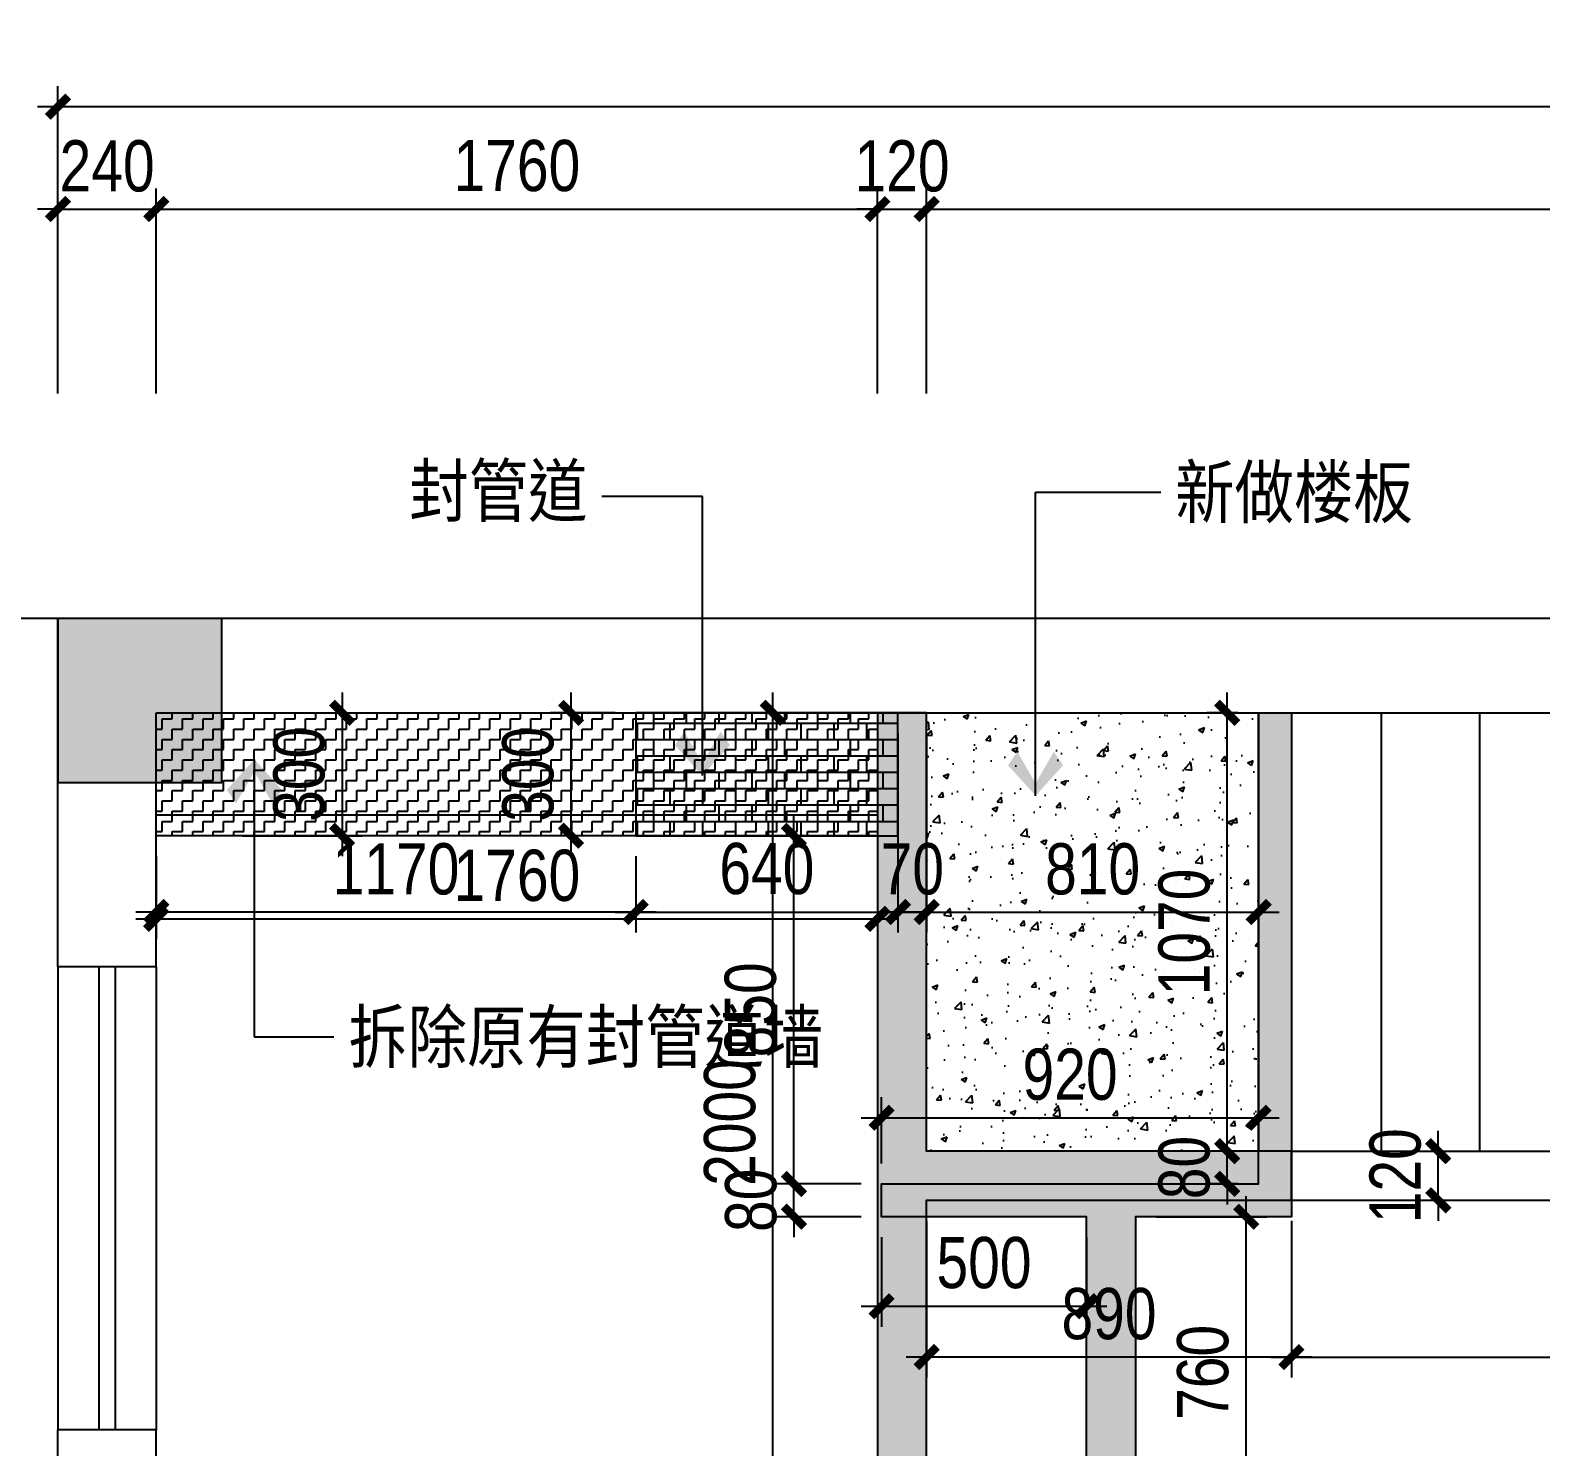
# Model space of a CAD drawing. Extents: x 160245 to 405305, y -111140 to 232735.
# Drawn here: x 392517 to 396203, y 81212 to 84670 of the extents above; entities that cross this region are included whole.
import ezdxf

# ---------------------------------------------------------------- set-up
doc = ezdxf.new("R2010")
doc.units = 0
doc.header["$LTSCALE"] = 10
doc.header["$MEASUREMENT"] = 0
doc.layers.get('Defpoints').update_dxf_attribs({"color": 229})
for name, color, linetype in [('P-N wall 新建隔墙', 241, 'Continuous'), ('P-N wall 新建隔墙2', 241, 'Continuous'), ('P-O wall 原始墙体', 245, 'Continuous'), ('P-O wall 拆除墙体', 245, 'Continuous'), ('P-o 原建筑尺寸', 8, 'Continuous'), ('P-Stair 楼梯（原建筑设备）', 159, 'Continuous'), ('P-window 窗', 107, 'Continuous')]:
    doc.layers.add(name, color=color, linetype=linetype)
doc.styles.add('PDC DIM', font='PMingLiU-ExtB.ttf', dxfattribs={"width": 0.85})
doc.dimstyles.new('PDC-A2', dxfattribs={"dimscale": 0, "dimtxt": 2.5, "dimasz": 1, "dimexe": 1, "dimexo": 1, "dimgap": 0.7, "dimtad": 1, "dimdec": 0, "dimtxsty": 'PDC DIM', "dimblk": 'ARCHTICK', "dimcen": 1, "dimdle": 1, "dimclrd": 8, "dimclre": 8, "dimclrt": 9, "dimadec": 0, "dimazin": 0, "dimtfac": 1, "dimtdec": 0, "dimtix": 1, "dimtmove": 2, "dimatfit": 3, "dimldrblk": 'PDC A2 T R', "dimfxl": 10, "dimfxlon": 1, "dimarcsym": 0})
pattern_1 = [(0, (9438.613, 385738.773), (25, 25), [25, -25]), (90, (9463.613, 385738.773), (-25, 25), [25, -25])]
pattern_2 = [(0, (9438.613, 385738.773), (0, 40), []), (90, (9438.613, 385738.773), (-40, 40), [40, -40])]

# ---------------------------------------------------------------- blocks, each defined once
blk = doc.blocks.new('_ArchTick')
at = {"color": 0, "linetype": 'ByBlock', "const_width": 0.4}
blk.add_lwpolyline([(-0.5, -0.5), (0.5, 0.5)], dxfattribs=at)
blk = doc.blocks.new('*D1598')
at = {"layer": 'Defpoints', "color": 0}
for p in [(392824.6, 84233.6), (392584.6, 83733.6), (392824.6, 83733.6)]:
    blk.add_point(p, dxfattribs=at)
at = {"layer": 'P-o 原建筑尺寸', "color": 8, "lineweight": -2}
for p, q in [((392584.6, 83783.6), (392584.6, 84283.6)), ((392824.6, 83783.6), (392824.6, 84283.6)), ((392584.6, 84233.6), (392534.6, 84233.6)), ((392584.6, 84233.6), (392824.6, 84233.6)), ((392824.6, 84233.6), (392874.6, 84233.6))]:
    blk.add_line(p, q, dxfattribs=at)
at = {"layer": 'P-o 原建筑尺寸', "color": 8, "lineweight": -2, "xscale": 50, "yscale": 50, "zscale": 50}
blk.add_blockref('_ArchTick', (392584.6, 84233.6), dxfattribs=at)
at = {"layer": 'P-o 原建筑尺寸', "color": 8, "lineweight": -2, "xscale": 50, "yscale": 50, "zscale": 50, "rotation": 180}
blk.add_blockref('_ArchTick', (392824.6, 84233.6), dxfattribs=at)
at = {"layer": 'P-o 原建筑尺寸', "color": 9, "insert": (392704.6, 84338.2), "char_height": 125, "attachment_point": 5, "style": 'PDC DIM'}
blk.add_mtext('240', dxfattribs=at)
blk = doc.blocks.new('PDC A2 T R')
at = {"color": 0, "linetype": 'ByBlock'}
blk.add_line((0, 0), (-2, 0), dxfattribs=at)
for points in [[(-2.147, 0.886), (-1.491, 1.345), (-0.6, 0), (0, 0)], [(-2.147, -0.886), (-1.491, -1.345), (-0.6, 0), (0, 0)]]:
    blk.add_solid(points, dxfattribs=at)
blk = doc.blocks.new('*D1599')
at = {"layer": 'Defpoints', "color": 0}
for p in [(394584.6, 84233.6), (392824.6, 83733.6), (394584.6, 83733.6)]:
    blk.add_point(p, dxfattribs=at)
at = {"layer": 'P-o 原建筑尺寸', "color": 8, "lineweight": -2}
for p, q in [((392824.6, 83783.6), (392824.6, 84283.6)), ((394584.6, 83783.6), (394584.6, 84283.6)), ((392774.6, 84233.6), (394634.6, 84233.6))]:
    blk.add_line(p, q, dxfattribs=at)
at = {"layer": 'P-o 原建筑尺寸', "color": 8, "lineweight": -2, "xscale": 50, "yscale": 50, "zscale": 50, "rotation": 180}
blk.add_blockref('_ArchTick', (392824.6, 84233.6), dxfattribs=at)
at = {"layer": 'P-o 原建筑尺寸', "color": 8, "lineweight": -2, "xscale": 50, "yscale": 50, "zscale": 50}
blk.add_blockref('_ArchTick', (394584.6, 84233.6), dxfattribs=at)
at = {"layer": 'P-o 原建筑尺寸', "color": 9, "insert": (393704.6, 84339), "char_height": 125, "attachment_point": 5, "style": 'PDC DIM'}
blk.add_mtext('1760', dxfattribs=at)
blk = doc.blocks.new('*D1600')
at = {"layer": 'Defpoints', "color": 0}
for p in [(394704.6, 84233.6), (394584.6, 83733.6), (394704.6, 83733.6)]:
    blk.add_point(p, dxfattribs=at)
at = {"layer": 'P-o 原建筑尺寸', "color": 8, "lineweight": -2}
for p, q in [((394584.6, 83783.6), (394584.6, 84283.6)), ((394704.6, 83783.6), (394704.6, 84283.6)), ((394584.6, 84233.6), (394534.6, 84233.6)), ((394584.6, 84233.6), (394704.6, 84233.6)), ((394704.6, 84233.6), (394754.6, 84233.6))]:
    blk.add_line(p, q, dxfattribs=at)
at = {"layer": 'P-o 原建筑尺寸', "color": 8, "lineweight": -2, "xscale": 50, "yscale": 50, "zscale": 50}
blk.add_blockref('_ArchTick', (394584.6, 84233.6), dxfattribs=at)
at = {"layer": 'P-o 原建筑尺寸', "color": 8, "lineweight": -2, "xscale": 50, "yscale": 50, "zscale": 50, "rotation": 180}
blk.add_blockref('_ArchTick', (394704.6, 84233.6), dxfattribs=at)
at = {"layer": 'P-o 原建筑尺寸', "color": 9, "insert": (394644.6, 84338.2), "char_height": 125, "attachment_point": 5, "style": 'PDC DIM'}
blk.add_mtext('120', dxfattribs=at)
blk = doc.blocks.new('*D1603')
at = {"layer": 'Defpoints', "color": 0}
for p in [(404004.6, 84483.6), (392584.6, 83733.6), (404004.6, 83733.6)]:
    blk.add_point(p, dxfattribs=at)
at = {"layer": 'P-o 原建筑尺寸', "color": 8, "lineweight": -2}
for p, q in [((392584.6, 83983.6), (392584.6, 84533.6)), ((404004.6, 83983.6), (404004.6, 84533.6)), ((392534.6, 84483.6), (404054.6, 84483.6))]:
    blk.add_line(p, q, dxfattribs=at)
at = {"layer": 'P-o 原建筑尺寸', "color": 8, "lineweight": -2, "xscale": 50, "yscale": 50, "zscale": 50, "rotation": 180}
blk.add_blockref('_ArchTick', (392584.6, 84483.6), dxfattribs=at)
at = {"layer": 'P-o 原建筑尺寸', "color": 8, "lineweight": -2, "xscale": 50, "yscale": 50, "zscale": 50}
blk.add_blockref('_ArchTick', (404004.6, 84483.6), dxfattribs=at)
at = {"layer": 'P-o 原建筑尺寸', "color": 9, "insert": (398294.6, 84588.2), "char_height": 125, "attachment_point": 5, "style": 'PDC DIM'}
blk.add_mtext('11420', dxfattribs=at)
blk = doc.blocks.new('*D1618')
at = {"layer": 'Defpoints', "color": 0}
for p in [(399264.6, 84233.6), (394704.6, 83733.6), (399264.6, 83733.6)]:
    blk.add_point(p, dxfattribs=at)
at = {"layer": 'P-o 原建筑尺寸', "color": 8, "lineweight": -2}
for p, q in [((394704.6, 83783.6), (394704.6, 84283.6)), ((399264.6, 83783.6), (399264.6, 84283.6)), ((394654.6, 84233.6), (399314.6, 84233.6))]:
    blk.add_line(p, q, dxfattribs=at)
at = {"layer": 'P-o 原建筑尺寸', "color": 8, "lineweight": -2, "xscale": 50, "yscale": 50, "zscale": 50, "rotation": 180}
blk.add_blockref('_ArchTick', (394704.6, 84233.6), dxfattribs=at)
at = {"layer": 'P-o 原建筑尺寸', "color": 8, "lineweight": -2, "xscale": 50, "yscale": 50, "zscale": 50}
blk.add_blockref('_ArchTick', (399264.6, 84233.6), dxfattribs=at)
at = {"layer": 'P-o 原建筑尺寸', "color": 9, "insert": (396984.6, 84339.3), "char_height": 125, "attachment_point": 5, "style": 'PDC DIM'}
blk.add_mtext('4560', dxfattribs=at)
blk = doc.blocks.new('*D1669')
at = {"layer": 'Defpoints', "color": 0}
for p in [(395594.6, 81813.6), (397974.6, 81813.6), (397974.6, 81430.8)]:
    blk.add_point(p, dxfattribs=at)
at = {"layer": 'P-O wall 拆除墙体', "color": 8, "lineweight": -2}
for p, q in [((395594.6, 81763.6), (395594.6, 81380.8)), ((397974.6, 81763.6), (397974.6, 81380.8)), ((395544.6, 81430.8), (398024.6, 81430.8))]:
    blk.add_line(p, q, dxfattribs=at)
at = {"layer": 'P-O wall 拆除墙体', "color": 8, "lineweight": -2, "xscale": 49.99999732048979, "yscale": 49.99999732048979, "zscale": 49.99999732048979, "rotation": 180}
blk.add_blockref('_ArchTick', (395594.6, 81430.8), dxfattribs=at)
at = {"layer": 'P-O wall 拆除墙体', "color": 8, "lineweight": -2, "xscale": 49.99999732048979, "yscale": 49.99999732048979, "zscale": 49.99999732048979}
blk.add_blockref('_ArchTick', (397974.6, 81430.8), dxfattribs=at)
at = {"layer": 'P-O wall 拆除墙体', "color": 9, "insert": (396784.6, 81535.4), "char_height": 125, "attachment_point": 5, "style": 'PDC DIM'}
blk.add_mtext('2380', dxfattribs=at)
blk = doc.blocks.new('*D1670')
at = {"layer": 'Defpoints', "color": 0}
for p in [(394704.6, 81813.6), (395594.6, 81813.6), (394704.6, 81430.8)]:
    blk.add_point(p, dxfattribs=at)
at = {"layer": 'P-O wall 拆除墙体', "color": 8, "lineweight": -2}
for p, q in [((394704.6, 81763.6), (394704.6, 81380.8)), ((395594.6, 81763.6), (395594.6, 81380.8)), ((395644.6, 81430.8), (394654.6, 81430.8))]:
    blk.add_line(p, q, dxfattribs=at)
at = {"layer": 'P-O wall 拆除墙体', "color": 8, "lineweight": -2, "xscale": 49.99999732048979, "yscale": 49.99999732048979, "zscale": 49.99999732048979, "rotation": 180}
blk.add_blockref('_ArchTick', (394704.6, 81430.8), dxfattribs=at)
at = {"layer": 'P-O wall 拆除墙体', "color": 8, "lineweight": -2, "xscale": 49.99999732048979, "yscale": 49.99999732048979, "zscale": 49.99999732048979}
blk.add_blockref('_ArchTick', (395594.6, 81430.8), dxfattribs=at)
at = {"layer": 'P-O wall 拆除墙体', "color": 9, "insert": (395149.6, 81536.2), "char_height": 125, "attachment_point": 5, "style": 'PDC DIM'}
blk.add_mtext('890', dxfattribs=at)
blk = doc.blocks.new('*D1671')
at = {"layer": 'Defpoints', "color": 0}
for p in [(395594.6, 81933.6), (395953.2, 81933.6), (395594.6, 81813.6)]:
    blk.add_point(p, dxfattribs=at)
at = {"layer": 'P-O wall 拆除墙体', "color": 8, "lineweight": -2}
for p, q in [((395953.2, 81933.6), (395953.2, 81983.6)), ((395644.6, 81933.6), (396003.2, 81933.6)), ((395953.2, 81813.6), (395953.2, 81933.6)), ((395644.6, 81813.6), (396003.2, 81813.6)), ((395953.2, 81813.6), (395953.2, 81763.6))]:
    blk.add_line(p, q, dxfattribs=at)
at = {"layer": 'P-O wall 拆除墙体', "color": 8, "lineweight": -2, "xscale": 49.99999732048979, "yscale": 49.99999732048979, "zscale": 49.99999732048979}
for p, rotation in [((395953.2, 81933.6), 270), ((395953.2, 81813.6), 90)]:
    blk.add_blockref('_ArchTick', p, dxfattribs=dict(at, rotation=rotation))
at = {"layer": 'P-O wall 拆除墙体', "color": 9, "insert": (395848.6, 81873.6), "char_height": 125, "attachment_point": 5, "rotation": 90, "style": 'PDC DIM'}
blk.add_mtext('120', dxfattribs=at)
blk = doc.blocks.new('*D1672')
at = {"layer": 'Defpoints', "color": 0}
for p in [(394329.1, 83003.6), (394584.6, 83003.6), (394584.6, 81003.6)]:
    blk.add_point(p, dxfattribs=at)
at = {"layer": 'P-O wall 拆除墙体', "color": 8, "lineweight": -2}
for p, q in [((394329.1, 80953.6), (394329.1, 83053.6)), ((394534.6, 83003.6), (394279.1, 83003.6)), ((394534.6, 81003.6), (394279.1, 81003.6))]:
    blk.add_line(p, q, dxfattribs=at)
at = {"layer": 'P-O wall 拆除墙体', "color": 8, "lineweight": -2, "xscale": 49.99999732048979, "yscale": 49.99999732048979, "zscale": 49.99999732048979}
for p, rotation in [((394329.1, 83003.6), 90), ((394329.1, 81003.6), 270)]:
    blk.add_blockref('_ArchTick', p, dxfattribs=dict(at, rotation=rotation))
at = {"layer": 'P-O wall 拆除墙体', "color": 9, "insert": (394224.5, 82003.6), "char_height": 125, "attachment_point": 5, "rotation": 90, "style": 'PDC DIM'}
blk.add_mtext('2000', dxfattribs=at)
blk = doc.blocks.new('*D1673')
at = {"layer": 'Defpoints', "color": 0}
for p in [(392984.6, 83003.6), (392984.6, 82703.6), (393278, 82703.6)]:
    blk.add_point(p, dxfattribs=at)
at = {"layer": 'P-O wall 拆除墙体', "color": 8, "lineweight": -2}
for p, q in [((393278, 83053.6), (393278, 82653.6)), ((393034.6, 83003.6), (393328, 83003.6)), ((393034.6, 82703.6), (393328, 82703.6))]:
    blk.add_line(p, q, dxfattribs=at)
at = {"layer": 'P-O wall 拆除墙体', "color": 8, "lineweight": -2, "xscale": 49.99999732048979, "yscale": 49.99999732048979, "zscale": 49.99999732048979}
for p, rotation in [((393278, 83003.6), 90), ((393278, 82703.6), 270)]:
    blk.add_blockref('_ArchTick', p, dxfattribs=dict(at, rotation=rotation))
at = {"layer": 'P-O wall 拆除墙体', "color": 9, "insert": (393173.4, 82853.6), "char_height": 125, "attachment_point": 5, "rotation": 90, "style": 'PDC DIM'}
blk.add_mtext('300', dxfattribs=at)
blk = doc.blocks.new('*D1674')
at = {"layer": 'Defpoints', "color": 0}
for p in [(392824.6, 82703.6), (394584.6, 82703.6), (394584.6, 82500.8)]:
    blk.add_point(p, dxfattribs=at)
at = {"layer": 'P-O wall 拆除墙体', "color": 8, "lineweight": -2}
for p, q in [((392824.6, 82653.6), (392824.6, 82450.8)), ((394584.6, 82653.6), (394584.6, 82450.8)), ((392774.6, 82500.8), (394634.6, 82500.8))]:
    blk.add_line(p, q, dxfattribs=at)
at = {"layer": 'P-O wall 拆除墙体', "color": 8, "lineweight": -2, "xscale": 49.99999732048979, "yscale": 49.99999732048979, "zscale": 49.99999732048979, "rotation": 180}
blk.add_blockref('_ArchTick', (392824.6, 82500.8), dxfattribs=at)
at = {"layer": 'P-O wall 拆除墙体', "color": 8, "lineweight": -2, "xscale": 49.99999732048979, "yscale": 49.99999732048979, "zscale": 49.99999732048979}
blk.add_blockref('_ArchTick', (394584.6, 82500.8), dxfattribs=at)
at = {"layer": 'P-O wall 拆除墙体', "color": 9, "insert": (393704.6, 82606.2), "char_height": 125, "attachment_point": 5, "style": 'PDC DIM'}
blk.add_mtext('1760', dxfattribs=at)
blk = doc.blocks.new('*D1747')
at = {"layer": 'Defpoints', "color": 0}
for p in [(395214.6, 81773.6), (395484.4, 81773.6), (395214.6, 81013.6)]:
    blk.add_point(p, dxfattribs=at)
at = {"layer": 'P-N wall 新建隔墙2', "color": 8, "lineweight": -2}
for p, q in [((395484.4, 80963.6), (395484.4, 81823.6)), ((395264.6, 81773.6), (395534.4, 81773.6)), ((395264.6, 81013.6), (395534.4, 81013.6))]:
    blk.add_line(p, q, dxfattribs=at)
at = {"layer": 'P-N wall 新建隔墙2', "color": 8, "lineweight": -2, "xscale": 49.99999732048979, "yscale": 49.99999732048979, "zscale": 49.99999732048979}
for p, rotation in [((395484.4, 81773.6), 90), ((395484.4, 81013.6), 270)]:
    blk.add_blockref('_ArchTick', p, dxfattribs=dict(at, rotation=rotation))
at = {"layer": 'P-N wall 新建隔墙2', "color": 9, "insert": (395379, 81393.6), "char_height": 125, "attachment_point": 5, "rotation": 90, "style": 'PDC DIM'}
blk.add_mtext('760', dxfattribs=at)
blk = doc.blocks.new('*D1753')
at = {"layer": 'Defpoints', "color": 0}
for p in [(394380.7, 82703.6), (394594.6, 82703.6), (394594.6, 81853.6)]:
    blk.add_point(p, dxfattribs=at)
at = {"layer": 'P-N wall 新建隔墙2', "color": 8, "lineweight": -2}
for p, q in [((394380.7, 81803.6), (394380.7, 82753.6)), ((394544.6, 82703.6), (394330.7, 82703.6)), ((394544.6, 81853.6), (394330.7, 81853.6))]:
    blk.add_line(p, q, dxfattribs=at)
at = {"layer": 'P-N wall 新建隔墙2', "color": 8, "lineweight": -2, "xscale": 49.99999732048979, "yscale": 49.99999732048979, "zscale": 49.99999732048979}
for p, rotation in [((394380.7, 82703.6), 90), ((394380.7, 81853.6), 270)]:
    blk.add_blockref('_ArchTick', p, dxfattribs=dict(at, rotation=rotation))
at = {"layer": 'P-N wall 新建隔墙2', "color": 9, "insert": (394275, 82278.6), "char_height": 125, "attachment_point": 5, "rotation": 90, "style": 'PDC DIM'}
blk.add_mtext('850', dxfattribs=at)
blk = doc.blocks.new('*D1754')
at = {"layer": 'Defpoints', "color": 0}
for p in [(393994.6, 82703.6), (394634.6, 82703.6), (394634.6, 82517.4)]:
    blk.add_point(p, dxfattribs=at)
at = {"layer": 'P-N wall 新建隔墙2', "color": 8, "lineweight": -2}
for p, q in [((393994.6, 82653.6), (393994.6, 82467.4)), ((394634.6, 82653.6), (394634.6, 82467.4)), ((393944.6, 82517.4), (394684.6, 82517.4))]:
    blk.add_line(p, q, dxfattribs=at)
at = {"layer": 'P-N wall 新建隔墙2', "color": 8, "lineweight": -2, "xscale": 49.99999732048979, "yscale": 49.99999732048979, "zscale": 49.99999732048979, "rotation": 180}
blk.add_blockref('_ArchTick', (393994.6, 82517.4), dxfattribs=at)
at = {"layer": 'P-N wall 新建隔墙2', "color": 8, "lineweight": -2, "xscale": 49.99999732048979, "yscale": 49.99999732048979, "zscale": 49.99999732048979}
blk.add_blockref('_ArchTick', (394634.6, 82517.4), dxfattribs=at)
at = {"layer": 'P-N wall 新建隔墙2', "color": 9, "insert": (394314.6, 82622.8), "char_height": 125, "attachment_point": 5, "style": 'PDC DIM'}
blk.add_mtext('640', dxfattribs=at)
blk = doc.blocks.new('*D1755')
at = {"layer": 'Defpoints', "color": 0}
for p in [(393836.7, 83003.6), (393994.6, 83003.6), (393994.6, 82703.6)]:
    blk.add_point(p, dxfattribs=at)
at = {"layer": 'P-N wall 新建隔墙2', "color": 8, "lineweight": -2}
for p, q in [((393836.7, 82653.6), (393836.7, 83053.6)), ((393944.6, 83003.6), (393786.7, 83003.6)), ((393944.6, 82703.6), (393786.7, 82703.6))]:
    blk.add_line(p, q, dxfattribs=at)
at = {"layer": 'P-N wall 新建隔墙2', "color": 8, "lineweight": -2, "xscale": 49.99999732048979, "yscale": 49.99999732048979, "zscale": 49.99999732048979}
for p, rotation in [((393836.7, 83003.6), 90), ((393836.7, 82703.6), 270)]:
    blk.add_blockref('_ArchTick', p, dxfattribs=dict(at, rotation=rotation))
at = {"layer": 'P-N wall 新建隔墙2', "color": 9, "insert": (393732.1, 82853.6), "char_height": 125, "attachment_point": 5, "rotation": 90, "style": 'PDC DIM'}
blk.add_mtext('300', dxfattribs=at)
blk = doc.blocks.new('*D1756')
at = {"layer": 'Defpoints', "color": 0}
for p in [(392824.6, 82693.6), (393994.6, 82703.6), (392824.6, 82517.4)]:
    blk.add_point(p, dxfattribs=at)
at = {"layer": 'P-N wall 新建隔墙2', "color": 8, "lineweight": -2}
for p, q in [((393994.6, 82653.6), (393994.6, 82467.4)), ((392824.6, 82643.6), (392824.6, 82467.4)), ((394044.6, 82517.4), (392774.6, 82517.4))]:
    blk.add_line(p, q, dxfattribs=at)
at = {"layer": 'P-N wall 新建隔墙2', "color": 8, "lineweight": -2, "xscale": 49.99999732048979, "yscale": 49.99999732048979, "zscale": 49.99999732048979, "rotation": 180}
blk.add_blockref('_ArchTick', (392824.6, 82517.4), dxfattribs=at)
at = {"layer": 'P-N wall 新建隔墙2', "color": 8, "lineweight": -2, "xscale": 49.99999732048979, "yscale": 49.99999732048979, "zscale": 49.99999732048979}
blk.add_blockref('_ArchTick', (393994.6, 82517.4), dxfattribs=at)
at = {"layer": 'P-N wall 新建隔墙2', "color": 9, "insert": (393409.6, 82622), "char_height": 125, "attachment_point": 5, "style": 'PDC DIM'}
blk.add_mtext('1170', dxfattribs=at)
blk = doc.blocks.new('*D1757')
at = {"layer": 'Defpoints', "color": 0}
for p in [(394704.6, 83003.6), (395514.6, 83003.6), (395514.6, 82517.4)]:
    blk.add_point(p, dxfattribs=at)
at = {"layer": 'P-N wall 新建隔墙2', "color": 8, "lineweight": -2}
for p, q in [((394704.6, 82953.6), (394704.6, 82467.4)), ((395514.6, 82953.6), (395514.6, 82467.4)), ((394654.6, 82517.4), (395564.6, 82517.4))]:
    blk.add_line(p, q, dxfattribs=at)
at = {"layer": 'P-N wall 新建隔墙2', "color": 8, "lineweight": -2, "xscale": 49.99999732048979, "yscale": 49.99999732048979, "zscale": 49.99999732048979, "rotation": 180}
blk.add_blockref('_ArchTick', (394704.6, 82517.4), dxfattribs=at)
at = {"layer": 'P-N wall 新建隔墙2', "color": 8, "lineweight": -2, "xscale": 49.99999732048979, "yscale": 49.99999732048979, "zscale": 49.99999732048979}
blk.add_blockref('_ArchTick', (395514.6, 82517.4), dxfattribs=at)
at = {"layer": 'P-N wall 新建隔墙2', "color": 9, "insert": (395109.6, 82622), "char_height": 125, "attachment_point": 5, "style": 'PDC DIM'}
blk.add_mtext('810', dxfattribs=at)
blk = doc.blocks.new('*D1758')
at = {"layer": 'Defpoints', "color": 0}
for p in [(394634.6, 83003.6), (394704.6, 83003.6), (394634.6, 82517.4)]:
    blk.add_point(p, dxfattribs=at)
at = {"layer": 'P-N wall 新建隔墙2', "color": 8, "lineweight": -2}
for p, q in [((394634.6, 82953.6), (394634.6, 82467.4)), ((394704.6, 82953.6), (394704.6, 82467.4)), ((394634.6, 82517.4), (394584.6, 82517.4)), ((394704.6, 82517.4), (394634.6, 82517.4)), ((394704.6, 82517.4), (394754.6, 82517.4))]:
    blk.add_line(p, q, dxfattribs=at)
at = {"layer": 'P-N wall 新建隔墙2', "color": 8, "lineweight": -2, "xscale": 49.99999732048979, "yscale": 49.99999732048979, "zscale": 49.99999732048979}
blk.add_blockref('_ArchTick', (394634.6, 82517.4), dxfattribs=at)
at = {"layer": 'P-N wall 新建隔墙2', "color": 8, "lineweight": -2, "xscale": 49.99999732048979, "yscale": 49.99999732048979, "zscale": 49.99999732048979, "rotation": 180}
blk.add_blockref('_ArchTick', (394704.6, 82517.4), dxfattribs=at)
at = {"layer": 'P-N wall 新建隔墙2', "color": 9, "insert": (394669.6, 82622), "char_height": 125, "attachment_point": 5, "style": 'PDC DIM'}
blk.add_mtext('70', dxfattribs=at)
blk = doc.blocks.new('*D1759')
at = {"layer": 'Defpoints', "color": 0}
for p in [(395438, 81933.6), (395514.6, 81933.6), (395514.6, 81853.6)]:
    blk.add_point(p, dxfattribs=at)
at = {"layer": 'P-N wall 新建隔墙2', "color": 8, "lineweight": -2}
for p, q in [((395438, 81933.6), (395438, 81983.6)), ((395464.6, 81933.6), (395388, 81933.6)), ((395438, 81853.6), (395438, 81933.6)), ((395464.6, 81853.6), (395388, 81853.6)), ((395438, 81853.6), (395438, 81803.6))]:
    blk.add_line(p, q, dxfattribs=at)
at = {"layer": 'P-N wall 新建隔墙2', "color": 8, "lineweight": -2, "xscale": 49.99999732048979, "yscale": 49.99999732048979, "zscale": 49.99999732048979}
for p, rotation in [((395438, 81933.6), 270), ((395438, 81853.6), 90)]:
    blk.add_blockref('_ArchTick', p, dxfattribs=dict(at, rotation=rotation))
at = {"layer": 'P-N wall 新建隔墙2', "color": 9, "insert": (395333.5, 81893.6), "char_height": 125, "attachment_point": 5, "rotation": 90, "style": 'PDC DIM'}
blk.add_mtext('80', dxfattribs=at)
blk = doc.blocks.new('*D1760')
at = {"layer": 'Defpoints', "color": 0}
for p in [(395438, 83003.6), (395514.6, 83003.6), (395514.6, 81933.6)]:
    blk.add_point(p, dxfattribs=at)
at = {"layer": 'P-N wall 新建隔墙2', "color": 8, "lineweight": -2}
for p, q in [((395438, 81883.6), (395438, 83053.6)), ((395464.6, 83003.6), (395388, 83003.6)), ((395464.6, 81933.6), (395388, 81933.6))]:
    blk.add_line(p, q, dxfattribs=at)
at = {"layer": 'P-N wall 新建隔墙2', "color": 8, "lineweight": -2, "xscale": 49.99999732048979, "yscale": 49.99999732048979, "zscale": 49.99999732048979}
for p, rotation in [((395438, 83003.6), 90), ((395438, 81933.6), 270)]:
    blk.add_blockref('_ArchTick', p, dxfattribs=dict(at, rotation=rotation))
at = {"layer": 'P-N wall 新建隔墙2', "color": 9, "insert": (395333.5, 82468.6), "char_height": 125, "attachment_point": 5, "rotation": 90, "style": 'PDC DIM'}
blk.add_mtext('1070', dxfattribs=at)
blk = doc.blocks.new('*D1761')
at = {"layer": 'Defpoints', "color": 0}
for p in [(395514.6, 82015.2), (394594.6, 81853.6), (395514.6, 81853.6)]:
    blk.add_point(p, dxfattribs=at)
at = {"layer": 'P-N wall 新建隔墙2', "color": 8, "lineweight": -2}
for p, q in [((394594.6, 81903.6), (394594.6, 82065.2)), ((395514.6, 81903.6), (395514.6, 82065.2)), ((394544.6, 82015.2), (395564.6, 82015.2))]:
    blk.add_line(p, q, dxfattribs=at)
at = {"layer": 'P-N wall 新建隔墙2', "color": 8, "lineweight": -2, "xscale": 49.99999732048979, "yscale": 49.99999732048979, "zscale": 49.99999732048979, "rotation": 180}
blk.add_blockref('_ArchTick', (394594.6, 82015.2), dxfattribs=at)
at = {"layer": 'P-N wall 新建隔墙2', "color": 8, "lineweight": -2, "xscale": 49.99999732048979, "yscale": 49.99999732048979, "zscale": 49.99999732048979}
blk.add_blockref('_ArchTick', (395514.6, 82015.2), dxfattribs=at)
at = {"layer": 'P-N wall 新建隔墙2', "color": 9, "insert": (395054.6, 82120.6), "char_height": 125, "attachment_point": 5, "style": 'PDC DIM'}
blk.add_mtext('920', dxfattribs=at)
blk = doc.blocks.new('*D1762')
at = {"layer": 'Defpoints', "color": 0}
for p in [(394594.6, 81773.6), (395094.6, 81773.6), (395094.6, 81555)]:
    blk.add_point(p, dxfattribs=at)
at = {"layer": 'P-N wall 新建隔墙2', "color": 8, "lineweight": -2}
for p, q in [((394594.6, 81723.6), (394594.6, 81505)), ((395094.6, 81723.6), (395094.6, 81505)), ((394544.6, 81555), (395144.6, 81555))]:
    blk.add_line(p, q, dxfattribs=at)
at = {"layer": 'P-N wall 新建隔墙2', "color": 8, "lineweight": -2, "xscale": 49.99999732048979, "yscale": 49.99999732048979, "zscale": 49.99999732048979, "rotation": 180}
blk.add_blockref('_ArchTick', (394594.6, 81555), dxfattribs=at)
at = {"layer": 'P-N wall 新建隔墙2', "color": 8, "lineweight": -2, "xscale": 49.99999732048979, "yscale": 49.99999732048979, "zscale": 49.99999732048979}
blk.add_blockref('_ArchTick', (395094.6, 81555), dxfattribs=at)
at = {"layer": 'P-N wall 新建隔墙2', "color": 9, "insert": (394844.6, 81660.8), "char_height": 125, "attachment_point": 5, "style": 'PDC DIM'}
blk.add_mtext('500', dxfattribs=at)
blk = doc.blocks.new('*D1763')
at = {"layer": 'Defpoints', "color": 0}
for p in [(394380.7, 81853.6), (394594.6, 81853.6), (394594.6, 81773.6)]:
    blk.add_point(p, dxfattribs=at)
at = {"layer": 'P-N wall 新建隔墙2', "color": 8, "lineweight": -2}
for p, q in [((394380.7, 81853.6), (394380.7, 81903.6)), ((394544.6, 81853.6), (394330.7, 81853.6)), ((394380.7, 81773.6), (394380.7, 81853.6)), ((394544.6, 81773.6), (394330.7, 81773.6)), ((394380.7, 81773.6), (394380.7, 81723.6))]:
    blk.add_line(p, q, dxfattribs=at)
at = {"layer": 'P-N wall 新建隔墙2', "color": 8, "lineweight": -2, "xscale": 49.99999732048979, "yscale": 49.99999732048979, "zscale": 49.99999732048979}
for p, rotation in [((394380.7, 81853.6), 270), ((394380.7, 81773.6), 90)]:
    blk.add_blockref('_ArchTick', p, dxfattribs=dict(at, rotation=rotation))
at = {"layer": 'P-N wall 新建隔墙2', "color": 9, "insert": (394276.1, 81813.6), "char_height": 125, "attachment_point": 5, "rotation": 90, "style": 'PDC DIM'}
blk.add_mtext('80', dxfattribs=at)

msp = doc.modelspace()

# ---------------------------------------------------------------- hatches: boundary and pattern name
at = {"layer": 'P-N wall 新建隔墙'}
h = msp.add_hatch(dxfattribs=at)
h.set_pattern_fill('AR-B816', color=250, scale=5)
h.set_pattern_definition(pattern_2)
h.paths.add_polyline_path([(394544.6, 79943.6), (394544.7, 80063.6), (395094.6, 80063.6), (395094.6, 81773.6), (394594.6, 81773.6), (394594.6, 81853.6), (395514.6, 81853.6), (395514.6, 83003.6), (395594.6, 83003.6), (395594.6, 81773.6), (395214.6, 81773.6), (395214.6, 81013.6), (395314.6, 81013.6), (395314.6, 80893.6), (395214.6, 80893.6), (395214.6, 79893.6), (395094.6, 79893.6), (395094.6, 79943.6)])
h.paths.add_polyline_path([(397974.6, 80893.6), (396014.3, 80893.6), (396014.3, 81013.6), (397974.6, 81013.6)])
h.paths.add_polyline_path([(392824.6, 79943.6), (393794.7, 79943.6), (393794.7, 80063.6), (392824.6, 80063.6)])
h.paths.add_polyline_path([(395214.6, 79093.6), (395094.6, 79093.6), (395094.6, 77233.6), (395214.6, 77233.6)])
h.paths.add_polyline_path([(398364.6, 81013.6), (398254.6, 81013.6), (398254.6, 80893.6), (398364.6, 80893.6)])
h = msp.add_hatch(dxfattribs=at)
h.set_pattern_fill('AR-B816', color=250, scale=5)
h.set_pattern_definition(pattern_2)
h.paths.add_polyline_path([(393994.6, 82703.6), (394634.6, 82703.6), (394634.6, 83003.6), (393994.6, 83003.6)])
at = {"layer": 'P-N wall 新建隔墙2'}
h = msp.add_hatch(dxfattribs=at)
h.set_pattern_fill('AR-CONC', color=250, scale=20)
h.set_pattern_definition([(50, (9438.61, 385738.77), (143.452037, -12.550427), [15, -165]), (355, (9438.61, 385738.77), (-27.750267, 150.438427), [12, -132]), (100.451444, (9450.57, 385737.73), (115.70177, 137.888), [12.74804, -140.228422]), (46.1842, (9438.61, 385778.77), (213.448266, -33.103856), [22.5, -247.5]), (96.635635, (9456.4, 385776.01), (186.93239, 194.82372), [19.12207, -210.34275]), (351.184164, (9438.61, 385778.77), (186.93239, 194.82372), [18, -198]), (21, (9458.61, 385768.77), (119.38141, -80.523778), [15, -165]), (326, (9458.61, 385768.77), (48.663066, 145.03001), [12, -132]), (71.451445, (9468.56, 385762.06), (168.044475, 64.50623), [12.74804, -140.228422]), (37.5, (9438.613, 385738.773), (2.431971, 66.578771), [0, -130.4, 0, -134, 0, -132.5]), (7.5, (9438.61, 385738.77), (52.613907, 78.882342), [0, -76.4, 0, -127.4, 0, -50.5]), (327.5, (9394.013, 385738.773), (106.764487, -4.5109743), [0, -50, 0, -156, 0, -207]), (317.5, (9374.01, 385738.77), (116.637234, 20.020996), [0, -65, 0, -103.6, 0, -147])])
h.paths.add_polyline_path([(395514.6, 81933.6), (394704.6, 81933.6), (394704.6, 83003.6), (395514.6, 83003.6)])
at = {"layer": 'P-O wall 原始墙体'}
h = msp.add_hatch(color=256, dxfattribs=at)
h.paths.add_polyline_path([(392984.6, 83233.6), (392584.6, 83233.6), (392584.6, 82833.6), (392824.6, 82833.6), (392824.6, 83003.6), (392984.6, 83003.6)])
h.paths.add_polyline_path([(392984.6, 83003.6), (392824.6, 83003.6), (392824.6, 82833.6), (392984.6, 82833.6)], flags=17)
at = {"layer": 'P-O wall 拆除墙体'}
h = msp.add_hatch(dxfattribs=at)
h.set_pattern_fill('ZIGZAG', color=250, scale=200)
h.set_pattern_definition(pattern_1)
h.paths.add_polyline_path([(394584.6, 81003.6), (394704.6, 81003.6), (394704.6, 81813.6), (395594.6, 81813.6), (395594.6, 81933.6), (394704.6, 81933.6), (394704.6, 83003.6), (394584.6, 83003.6)])
h.paths.add_polyline_path([(394584.6, 78753.6), (394704.6, 78753.6), (394704.6, 80123.6), (394584.6, 80123.6), (394584.6, 79533.6), (392824.6, 79533.6), (392824.6, 79413.6), (394584.6, 79413.6)])
h.paths.add_polyline_path([(394704.6, 77873.6), (394584.6, 77873.6), (394584.6, 77233.6), (394704.6, 77233.6)])
h = msp.add_hatch(dxfattribs=at)
h.set_pattern_fill('ZIGZAG', color=250, scale=200)
h.set_pattern_definition(pattern_1)
h.paths.add_polyline_path([(392824.6, 82703.6), (394584.6, 82703.6), (394584.6, 83003.6), (392824.6, 83003.6)])

# ---------------------------------------------------------------- linework, layer by layer
at = {"layer": 'P-N wall 新建隔墙2'}
for points in [[(393994.6, 82703.6), (394634.6, 82703.6), (394634.6, 83003.6), (393994.6, 83003.6)], [(395514.6, 81933.6), (394704.6, 81933.6), (394704.6, 83003.6), (395514.6, 83003.6)]]:
    msp.add_lwpolyline(points, close=True, dxfattribs=at)
msp.add_lwpolyline([(394544.6, 79943.6), (394544.7, 80063.6), (395094.6, 80063.6), (395094.6, 81773.6), (394594.6, 81773.6), (394594.6, 81853.6), (395514.6, 81853.6), (395514.6, 83003.6), (395594.6, 83003.6), (395594.6, 81773.6), (395214.6, 81773.6), (395214.6, 81013.6), (395314.6, 81013.6), (395314.6, 80893.6), (395214.6, 80893.6), (395214.6, 79893.6), (395094.6, 79893.6), (395094.6, 79943.6), (394544.6, 79943.6)], dxfattribs=at)
at = {"layer": 'P-O wall 原始墙体'}
for p, q in [((401114.6, 83233.6), (392584.6, 83233.6)), ((392584.6, 82383.6), (392584.6, 83233.6)), ((392824.6, 82383.6), (392824.6, 83003.6)), ((392824.6, 83003.6), (399264.6, 83003.6)), ((392824.6, 82383.6), (392584.6, 82383.6)), ((395594.6, 81933.6), (398214.6, 81933.6)), ((395594.6, 81813.6), (397974.6, 81813.6)), ((392584.6, 79253.6), (392584.6, 81253.6)), ((392824.6, 81253.6), (392584.6, 81253.6)), ((392824.6, 79253.6), (392824.6, 81253.6))]:
    msp.add_line(p, q, dxfattribs=at)
msp.add_lwpolyline([(392584.6, 82833.6), (392984.6, 82833.6), (392984.6, 83233.6), (392584.6, 83233.6)], close=True, dxfattribs=at)
at = {"layer": 'P-O wall 拆除墙体'}
for p, q in [((394584.6, 83003.6), (394584.6, 81003.6)), ((394584.6, 82753.6), (392824.6, 82753.6)), ((394584.6, 82703.6), (392824.6, 82703.6)), ((394704.6, 81003.6), (394704.6, 81813.6))]:
    msp.add_line(p, q, dxfattribs=at)
msp.add_lwpolyline([(395594.6, 81813.6), (395594.6, 81933.6), (394704.6, 81933.6), (394704.6, 83003.6), (394584.6, 83003.6), (394584.6, 81003.6), (394704.6, 81003.6), (394704.6, 81813.6), (395594.6, 81813.6)], dxfattribs=at)
at = {"layer": 'P-Stair 楼梯（原建筑设备）', "linetype": 'Continuous'}
msp.add_line((392584.6, 83233.6), (392084.6, 83233.6), dxfattribs=at)
at = {"layer": 'P-Stair 楼梯（原建筑设备）'}
for p, q in [((395814.6, 81933.6), (395814.6, 83003.6)), ((396054.6, 81933.6), (396054.6, 83003.6))]:
    msp.add_line(p, q, dxfattribs=at)
at = {"layer": 'P-window 窗'}
for p, q in [((392584.6, 82383.6), (392584.6, 81253.6)), ((392684.6, 82383.6), (392684.6, 81253.6)), ((392724.6, 82383.6), (392724.6, 81253.6)), ((392824.6, 82383.6), (392824.6, 81253.6))]:
    msp.add_line(p, q, dxfattribs=at)

# ---------------------------------------------------------------- texts
at = {"layer": 'P-N wall 新建隔墙2', "color": 9, "char_height": 125, "style": 'PDC DIM'}
for s, insert, attachment_point in [('封管道', (393876.8, 83469.3), 9), ('新做楼板', (395311, 83605.2), 1)]:
    msp.add_mtext(s, dxfattribs=dict(at, insert=insert, attachment_point=attachment_point))
at = {"layer": 'P-O wall 拆除墙体', "color": 9, "insert": (393293, 82275.3), "char_height": 125, "attachment_point": 1, "style": 'PDC DIM'}
msp.add_mtext('拆除原有封管道墙', dxfattribs=at)

# ---------------------------------------------------------------- dimensions: what is measured, and where the dimension line sits
at = {"layer": 'P-N wall 新建隔墙2'}
for base, p1, p2, picture, middle in [((393836.7, 83003.6), (393994.6, 82703.6), (393994.6, 83003.6), '*D1755', (393732.1, 82853.6)), ((395438, 83003.6), (395514.6, 81933.6), (395514.6, 83003.6), '*D1760', (395333.5, 82468.6)), ((394380.7, 82703.6), (394594.6, 81853.6), (394594.6, 82703.6), '*D1753', (394275, 82278.6)), ((395438, 81933.6), (395514.6, 81853.6), (395514.6, 81933.6), '*D1759', (395333.5, 81893.6)), ((394380.7, 81853.6), (394594.6, 81773.6), (394594.6, 81853.6), '*D1763', (394276.1, 81813.6)), ((395484.4, 81773.6), (395214.6, 81013.6), (395214.6, 81773.6), '*D1747', (395379, 81393.6))]:
    dim = msp.add_linear_dim(base=base, p1=p1, p2=p2, angle=90, dimstyle='PDC-A2', override={"dimscale": 49.999997}, dxfattribs=at)
    dim.commit()
    dim.dimension.update_dxf_attribs({"geometry": picture, "text_midpoint": middle})
for base, p1, p2, picture, middle in [((394634.6, 82517.4), (394704.6, 83003.6), (394634.6, 83003.6), '*D1758', (394669.6, 82622)), ((395514.6, 82517.4), (394704.6, 83003.6), (395514.6, 83003.6), '*D1757', (395109.6, 82622)), ((392824.6, 82517.4), (393994.6, 82703.6), (392824.6, 82693.6), '*D1756', (393409.6, 82622)), ((394634.6, 82517.4), (393994.6, 82703.6), (394634.6, 82703.6), '*D1754', (394314.6, 82622.8)), ((395514.6, 82015.2), (394594.6, 81853.6), (395514.6, 81853.6), '*D1761', (395054.6, 82120.6)), ((395094.6, 81555), (394594.6, 81773.6), (395094.6, 81773.6), '*D1762', (394844.6, 81660.8))]:
    dim = msp.add_linear_dim(base=base, p1=p1, p2=p2, dimstyle='PDC-A2', override={"dimscale": 49.999997}, dxfattribs=at)
    dim.commit()
    dim.dimension.update_dxf_attribs({"geometry": picture, "text_midpoint": middle})
at = {"layer": 'P-O wall 拆除墙体'}
for base, p1, p2, picture, middle in [((393278, 82703.6), (392984.6, 83003.6), (392984.6, 82703.6), '*D1673', (393173.4, 82853.6)), ((394329.1, 83003.6), (394584.6, 81003.6), (394584.6, 83003.6), '*D1672', (394224.5, 82003.6)), ((395953.2, 81933.6), (395594.6, 81813.6), (395594.6, 81933.6), '*D1671', (395848.6, 81873.6))]:
    dim = msp.add_linear_dim(base=base, p1=p1, p2=p2, angle=90, dimstyle='PDC-A2', override={"dimscale": 49.999997}, dxfattribs=at)
    dim.commit()
    dim.dimension.update_dxf_attribs({"geometry": picture, "text_midpoint": middle})
for base, p1, p2, picture, middle in [((394584.6, 82500.8), (392824.6, 82703.6), (394584.6, 82703.6), '*D1674', (393704.6, 82606.2)), ((394704.6, 81430.8), (395594.6, 81813.6), (394704.6, 81813.6), '*D1670', (395149.6, 81536.2)), ((397974.6, 81430.8), (395594.6, 81813.6), (397974.6, 81813.6), '*D1669', (396784.6, 81535.4))]:
    dim = msp.add_linear_dim(base=base, p1=p1, p2=p2, dimstyle='PDC-A2', override={"dimscale": 49.999997}, dxfattribs=at)
    dim.commit()
    dim.dimension.update_dxf_attribs({"geometry": picture, "text_midpoint": middle})
at = {"layer": 'P-o 原建筑尺寸'}
for base, p1, p2, picture, middle in [((404004.6, 84483.6), (392584.6, 83733.6), (404004.6, 83733.6), '*D1603', (398294.6, 84588.2)), ((392824.6, 84233.6), (392584.6, 83733.6), (392824.6, 83733.6), '*D1598', (392704.6, 84338.2)), ((394584.6, 84233.6), (392824.6, 83733.6), (394584.6, 83733.6), '*D1599', (393704.6, 84339)), ((394704.6, 84233.6), (394584.6, 83733.6), (394704.6, 83733.6), '*D1600', (394644.6, 84338.2)), ((399264.6, 84233.6), (394704.6, 83733.6), (399264.6, 83733.6), '*D1618', (396984.6, 84339.3))]:
    dim = msp.add_linear_dim(base=base, p1=p1, p2=p2, dimstyle='PDC-A2', override={"dimscale": 50}, dxfattribs=at)
    dim.commit()
    dim.dimension.update_dxf_attribs({"geometry": picture, "text_midpoint": middle})

# ---------------------------------------------------------------- leaders
at = {"layer": 'P-N wall 新建隔墙2', "annotation_type": 0, "has_hookline": 1}
for points, hookline_direction in [([(394970.4, 82801.2), (394970.4, 83542.7), (395276, 83542.7)], 0), ([(394157.3, 82850.3), (394157.3, 83531.8), (393911.8, 83531.8)], 1)]:
    msp.add_leader(points, dimstyle='PDC-A2', override={"dimscale": 49.999997, "dimtad": 0}, dxfattribs=dict(at, hookline_direction=hookline_direction))
at = {"layer": 'P-O wall 拆除墙体', "annotation_type": 0, "has_hookline": 1, "hookline_direction": 0}
msp.add_leader([(393063.8, 82890.1), (393063.8, 82212.8), (393258, 82212.8)], dimstyle='PDC-A2', override={"dimscale": 50.000002, "dimtad": 0}, dxfattribs=at)

doc.saveas('drawing.dxf')
